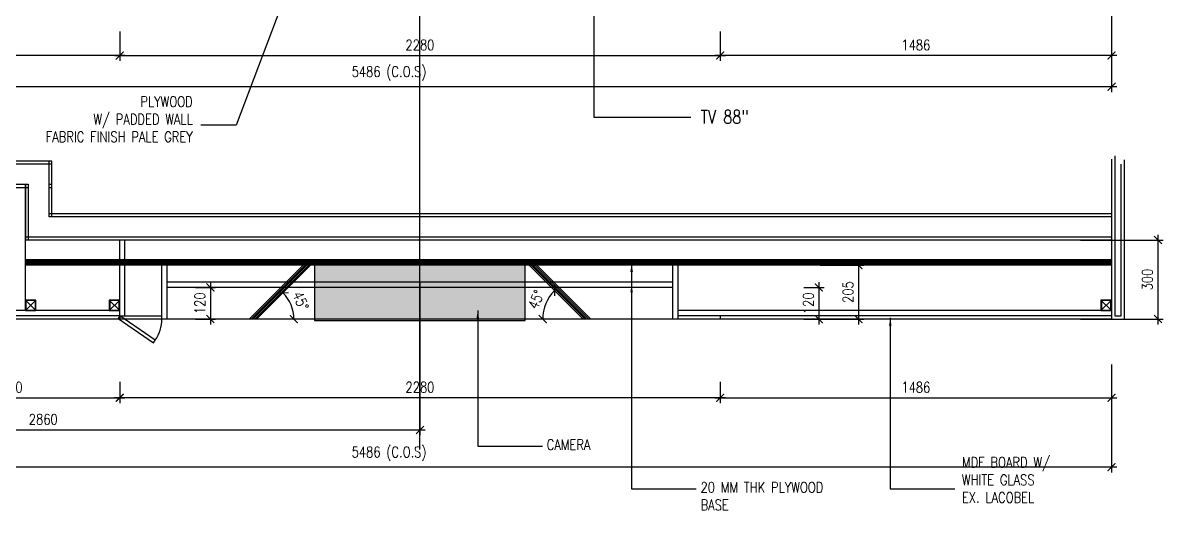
# Model space of a CAD drawing. Header units: millimetres. Extents: x 618222 to 630112, y -361745 to -355524.
# Drawn here: x 620459 to 624789, y -360413 to -358563 of the extents above; entities that cross this region are included whole.
import ezdxf

# ---------------------------------------------------------------- set-up
doc = ezdxf.new("R2010")
doc.units = ezdxf.units.MM
doc.header["$LTSCALE"] = 8
doc.header["$MEASUREMENT"] = 0
for name, color, linetype in [('02acp', 2, 'Continuous'), ('03AFP', 3, 'Continuous'), ('07APP', 7, 'Continuous')]:
    doc.layers.add(name, color=color, linetype=linetype)
doc.layers.add('A-FURN', color=3, linetype='Continuous', lineweight=5)
doc.styles.add('DIM', font='ROMANS.shx', dxfattribs={"width": 0.8})
doc.dimstyles.new('DIM20', dxfattribs={"dimscale": 20, "dimtxt": 2, "dimasz": 1.5, "dimexe": 1, "dimexo": 1, "dimgap": 1, "dimtad": 1, "dimdec": 0, "dimzin": 0, "dimdsep": 46, "dimtxsty": 'DIM', "dimblk1": 'ARCHTICK', "dimblk2": 'ARCHTICK', "dimsah": 1, "dimcen": 0, "dimdle": 1, "dimclrd": 9, "dimclre": 9, "dimclrt": 3, "dimadec": 0, "dimazin": 0, "dimtfac": 0.5, "dimtdec": 0, "dimtix": 1, "dimtmove": 2, "dimatfit": 3, "dimfxl": 1, "dimtolj": 1, "dimtzin": 0, "dimarcsym": 0})
doc.dimstyles.new('DIM25', dxfattribs={"dimscale": 25, "dimtxt": 2, "dimasz": 1.5, "dimexe": 1, "dimexo": 1, "dimgap": 1, "dimtad": 1, "dimdec": 0, "dimzin": 0, "dimdsep": 46, "dimtxsty": 'DIM', "dimblk1": 'ARCHTICK', "dimblk2": 'ARCHTICK', "dimsah": 1, "dimcen": 0, "dimclrd": 9, "dimclre": 9, "dimclrt": 3, "dimadec": 0, "dimazin": 0, "dimtfac": 0.5, "dimtdec": 0, "dimtix": 1, "dimtmove": 2, "dimatfit": 3, "dimfxl": 1, "dimtolj": 1, "dimtzin": 0, "dimarcsym": 0})

# ---------------------------------------------------------------- blocks, each defined once
blk = doc.blocks.new('_ARCHTICK')
at = {"color": 0, "linetype": 'ByBlock', "const_width": 0.15}
blk.add_lwpolyline([(-0.5, -0.5), (0.5, 0.5)], dxfattribs=at)
blk = doc.blocks.new('*D17')
at = {"layer": '02acp', "color": 9, "lineweight": -2, "transparency": 16777216}
for p, q in [((619107.1, -358451.3), (619107.1, -358825.7)), ((624593.1, -358451.3), (624593.1, -358825.7)), ((624613.1, -358805.7), (619087.1, -358805.7))]:
    blk.add_line(p, q, dxfattribs=at)
at = {"layer": 'Defpoints', "color": 0, "transparency": 16777216}
for p in [(619107.1, -358431.3), (624593.1, -358431.3), (619107.1, -358805.7)]:
    blk.add_point(p, dxfattribs=at)
at = {"layer": '02acp', "color": 9, "lineweight": -2, "transparency": 16777216, "xscale": 30, "yscale": 30, "zscale": 30, "rotation": 180}
blk.add_blockref('_ARCHTICK', (619107.1, -358805.7), dxfattribs=at)
at = {"layer": '02acp', "color": 9, "lineweight": -2, "transparency": 16777216, "xscale": 30, "yscale": 30, "zscale": 30}
blk.add_blockref('_ARCHTICK', (624593.1, -358805.7), dxfattribs=at)
at = {"layer": '02acp', "color": 3, "transparency": 16777216, "insert": (621850.1, -358755.3), "char_height": 40, "attachment_point": 5, "style": 'DIM'}
blk.add_mtext('\\A1;5486 (C.O.S)', dxfattribs=at)
blk = doc.blocks.new('H')
at = {"layer": '03AFP', "color": 1}
for p, q in [((0, 0), (40, 40)), ((40, 0), (0, 40))]:
    blk.add_line(p, q, dxfattribs=at)
at = {"layer": '03AFP'}
blk.add_lwpolyline([(0, 0), (40, 0), (40, 40), (0, 40)], close=True, dxfattribs=at)
at = {"layer": '03AFP', "color": 1}
blk.add_lwpolyline([(2, 2), (38, 2), (38, 38), (2, 38)], close=True, dxfattribs=at)
blk = doc.blocks.new('*D9')
at = {"layer": '02acp', "color": 9, "lineweight": -2, "transparency": 16777216}
for p, q in [((619107.1, -359513.6), (619107.1, -360128.3)), ((621967.4, -359544.4), (621967.4, -360128.3)), ((619087.1, -360108.3), (621987.4, -360108.3))]:
    blk.add_line(p, q, dxfattribs=at)
at = {"layer": 'Defpoints', "color": 0, "transparency": 16777216}
for p in [(619107.1, -359493.6), (621967.4, -359524.4), (621967.4, -360108.3)]:
    blk.add_point(p, dxfattribs=at)
at = {"layer": '02acp', "color": 9, "lineweight": -2, "transparency": 16777216, "xscale": 30, "yscale": 30, "zscale": 30, "rotation": 180}
blk.add_blockref('_ARCHTICK', (619107.1, -360108.3), dxfattribs=at)
at = {"layer": '02acp', "color": 9, "lineweight": -2, "transparency": 16777216, "xscale": 30, "yscale": 30, "zscale": 30}
blk.add_blockref('_ARCHTICK', (621967.4, -360108.3), dxfattribs=at)
at = {"layer": '02acp', "color": 3, "transparency": 16777216, "insert": (620537.3, -360068.3), "char_height": 40, "attachment_point": 5, "style": 'DIM'}
blk.add_mtext('\\A1;2860', dxfattribs=at)
blk = doc.blocks.new('*D10')
at = {"layer": '02acp', "color": 9, "lineweight": -2, "transparency": 16777216}
for p, q in [((619107.1, -359860.4), (619107.1, -360269.6)), ((624593.1, -359860.4), (624593.1, -360269.6)), ((624613.1, -360249.6), (619087.1, -360249.6))]:
    blk.add_line(p, q, dxfattribs=at)
at = {"layer": 'Defpoints', "color": 0, "transparency": 16777216}
for p in [(619107.1, -359840.4), (624593.1, -359840.4), (619107.1, -360249.6)]:
    blk.add_point(p, dxfattribs=at)
at = {"layer": '02acp', "color": 9, "lineweight": -2, "transparency": 16777216, "xscale": 30, "yscale": 30, "zscale": 30, "rotation": 180}
blk.add_blockref('_ARCHTICK', (619107.1, -360249.6), dxfattribs=at)
at = {"layer": '02acp', "color": 9, "lineweight": -2, "transparency": 16777216, "xscale": 30, "yscale": 30, "zscale": 30}
blk.add_blockref('_ARCHTICK', (624593.1, -360249.6), dxfattribs=at)
at = {"layer": '02acp', "color": 3, "transparency": 16777216, "insert": (621850.1, -360199.1), "char_height": 40, "attachment_point": 5, "style": 'DIM'}
blk.add_mtext('\\A1;5486 (C.O.S)', dxfattribs=at)
blk = doc.blocks.new('*D32')
at = {"layer": '03AFP', "color": 9, "lineweight": -2, "transparency": 16777216}
for p, q in [((624769.3, -359367.6), (624769.3, -359707.6)), ((624475.9, -359387.6), (624789.3, -359387.6)), ((624475.9, -359687.6), (624789.3, -359687.6))]:
    blk.add_line(p, q, dxfattribs=at)
at = {"layer": 'Defpoints', "color": 0, "transparency": 16777216}
for p in [(624455.9, -359387.6), (624455.9, -359687.6), (624769.3, -359687.6)]:
    blk.add_point(p, dxfattribs=at)
at = {"layer": '03AFP', "color": 9, "lineweight": -2, "transparency": 16777216, "xscale": 30, "yscale": 30, "zscale": 30}
for p, rotation in [((624769.3, -359387.6), 90), ((624769.3, -359687.6), 270)]:
    blk.add_blockref('_ARCHTICK', p, dxfattribs=dict(at, rotation=rotation))
at = {"layer": '03AFP', "color": 3, "transparency": 16777216, "insert": (624729.3, -359537.6), "char_height": 40, "attachment_point": 5, "rotation": 90, "style": 'DIM'}
blk.add_mtext('\\A1;300', dxfattribs=at)
blk = doc.blocks.new('*D38')
at = {"layer": 'Defpoints', "color": 9, "lineweight": -2, "transparency": 16777216}
for p, q in [((623481.9, -359547.6), (623481.9, -359707.6)), ((623425.5, -359567.6), (623501.9, -359567.6)), ((623425.5, -359687.6), (623501.9, -359687.6))]:
    blk.add_line(p, q, dxfattribs=at)
at = {"layer": 'Defpoints', "color": 0, "transparency": 16777216}
for p in [(623405.5, -359567.6), (623405.5, -359687.6), (623481.9, -359687.6)]:
    blk.add_point(p, dxfattribs=at)
at = {"layer": 'Defpoints', "color": 9, "lineweight": -2, "transparency": 16777216, "xscale": 30, "yscale": 30, "zscale": 30}
for p, rotation in [((623481.9, -359567.6), 90), ((623481.9, -359687.6), 270)]:
    blk.add_blockref('_ARCHTICK', p, dxfattribs=dict(at, rotation=rotation))
at = {"layer": 'Defpoints', "color": 3, "transparency": 16777216, "insert": (623441.9, -359627.6), "char_height": 40, "attachment_point": 5, "rotation": 90, "style": 'DIM'}
blk.add_mtext('\\A1;120', dxfattribs=at)
blk = doc.blocks.new('*D39')
at = {"layer": 'Defpoints', "color": 9, "lineweight": -2, "transparency": 16777216}
for p, q in [((623632.6, -359462.6), (623632.6, -359707.6)), ((623486.7, -359482.6), (623652.6, -359482.6)), ((623485.1, -359687.6), (623652.6, -359687.6))]:
    blk.add_line(p, q, dxfattribs=at)
at = {"layer": 'Defpoints', "color": 0, "transparency": 16777216}
for p in [(623466.7, -359482.6), (623465.1, -359687.6), (623632.6, -359687.6)]:
    blk.add_point(p, dxfattribs=at)
at = {"layer": 'Defpoints', "color": 9, "lineweight": -2, "transparency": 16777216, "xscale": 30, "yscale": 30, "zscale": 30}
for p, rotation in [((623632.6, -359482.6), 90), ((623632.6, -359687.6), 270)]:
    blk.add_blockref('_ARCHTICK', p, dxfattribs=dict(at, rotation=rotation))
at = {"layer": 'Defpoints', "color": 3, "transparency": 16777216, "insert": (623592.6, -359585.1), "char_height": 40, "attachment_point": 5, "rotation": 90, "style": 'DIM'}
blk.add_mtext('\\A1;205', dxfattribs=at)
blk = doc.blocks.new('*D42')
at = {"layer": '02acp', "color": 9, "lineweight": -2, "transparency": 16777216}
for p, q in [((619107.1, -358595.6), (619107.1, -358707.4)), ((620827.4, -358595.6), (620827.4, -358707.4)), ((620847.4, -358687.4), (619087.1, -358687.4))]:
    blk.add_line(p, q, dxfattribs=at)
at = {"layer": 'Defpoints', "color": 0, "transparency": 16777216}
for p in [(619107.1, -358575.6), (620827.4, -358575.6), (619107.1, -358687.4)]:
    blk.add_point(p, dxfattribs=at)
at = {"layer": '02acp', "color": 9, "lineweight": -2, "transparency": 16777216, "xscale": 30, "yscale": 30, "zscale": 30, "rotation": 180}
blk.add_blockref('_ARCHTICK', (619107.1, -358687.4), dxfattribs=at)
at = {"layer": '02acp', "color": 9, "lineweight": -2, "transparency": 16777216, "xscale": 30, "yscale": 30, "zscale": 30}
blk.add_blockref('_ARCHTICK', (620827.4, -358687.4), dxfattribs=at)
at = {"layer": '02acp', "color": 3, "transparency": 16777216, "insert": (619967.3, -358647.4), "char_height": 40, "attachment_point": 5, "style": 'DIM'}
blk.add_mtext('\\A1;1720', dxfattribs=at)
blk = doc.blocks.new('*D43')
at = {"layer": '02acp', "color": 9, "lineweight": -2, "transparency": 16777216}
for p, q in [((620827.4, -358595.6), (620827.4, -358707.4)), ((623107.4, -358595.6), (623107.4, -358707.4)), ((620807.4, -358687.4), (623127.4, -358687.4))]:
    blk.add_line(p, q, dxfattribs=at)
at = {"layer": 'Defpoints', "color": 0, "transparency": 16777216}
for p in [(620827.4, -358575.6), (623107.4, -358575.6), (623107.4, -358687.4)]:
    blk.add_point(p, dxfattribs=at)
at = {"layer": '02acp', "color": 9, "lineweight": -2, "transparency": 16777216, "xscale": 30, "yscale": 30, "zscale": 30, "rotation": 180}
blk.add_blockref('_ARCHTICK', (620827.4, -358687.4), dxfattribs=at)
at = {"layer": '02acp', "color": 9, "lineweight": -2, "transparency": 16777216, "xscale": 30, "yscale": 30, "zscale": 30}
blk.add_blockref('_ARCHTICK', (623107.4, -358687.4), dxfattribs=at)
at = {"layer": '02acp', "color": 3, "transparency": 16777216, "insert": (621967.4, -358647.4), "char_height": 40, "attachment_point": 5, "style": 'DIM'}
blk.add_mtext('\\A1;2280', dxfattribs=at)
blk = doc.blocks.new('*D44')
at = {"layer": '02acp', "color": 9, "lineweight": -2, "transparency": 16777216}
for p, q in [((623107.4, -358595.6), (623107.4, -358707.4)), ((624593.1, -358595.6), (624593.1, -358707.4)), ((624613.1, -358687.4), (623087.4, -358687.4))]:
    blk.add_line(p, q, dxfattribs=at)
at = {"layer": 'Defpoints', "color": 0, "transparency": 16777216}
for p in [(623107.4, -358575.6), (624593.1, -358575.6), (623107.4, -358687.4)]:
    blk.add_point(p, dxfattribs=at)
at = {"layer": '02acp', "color": 9, "lineweight": -2, "transparency": 16777216, "xscale": 30, "yscale": 30, "zscale": 30, "rotation": 180}
blk.add_blockref('_ARCHTICK', (623107.4, -358687.4), dxfattribs=at)
at = {"layer": '02acp', "color": 9, "lineweight": -2, "transparency": 16777216, "xscale": 30, "yscale": 30, "zscale": 30}
blk.add_blockref('_ARCHTICK', (624593.1, -358687.4), dxfattribs=at)
at = {"layer": '02acp', "color": 3, "transparency": 16777216, "insert": (623850.3, -358647.4), "char_height": 40, "attachment_point": 5, "style": 'DIM'}
blk.add_mtext('\\A1;1486', dxfattribs=at)
blk = doc.blocks.new('*D49')
at = {"layer": '02acp', "color": 9, "lineweight": -2, "transparency": 16777216}
for p, q in [((620007.1, -359925.3), (620007.1, -360006.4)), ((620827.4, -359925.3), (620827.4, -360006.4)), ((619987.1, -359986.4), (620847.4, -359986.4))]:
    blk.add_line(p, q, dxfattribs=at)
at = {"layer": 'Defpoints', "color": 0, "transparency": 16777216}
for p in [(620007.1, -359905.3), (620827.4, -359905.3), (620827.4, -359986.4)]:
    blk.add_point(p, dxfattribs=at)
at = {"layer": '02acp', "color": 9, "lineweight": -2, "transparency": 16777216, "xscale": 30, "yscale": 30, "zscale": 30, "rotation": 180}
blk.add_blockref('_ARCHTICK', (620007.1, -359986.4), dxfattribs=at)
at = {"layer": '02acp', "color": 9, "lineweight": -2, "transparency": 16777216, "xscale": 30, "yscale": 30, "zscale": 30}
blk.add_blockref('_ARCHTICK', (620827.4, -359986.4), dxfattribs=at)
at = {"layer": '02acp', "color": 3, "transparency": 16777216, "insert": (620417.3, -359946.4), "char_height": 40, "attachment_point": 5, "style": 'DIM'}
blk.add_mtext('\\A1;820', dxfattribs=at)
blk = doc.blocks.new('*D50')
at = {"layer": '02acp', "color": 9, "lineweight": -2, "transparency": 16777216}
for p, q in [((620827.4, -359925.3), (620827.4, -360006.4)), ((623107.4, -359925.3), (623107.4, -360006.4)), ((623127.4, -359986.4), (620807.4, -359986.4))]:
    blk.add_line(p, q, dxfattribs=at)
at = {"layer": 'Defpoints', "color": 0, "transparency": 16777216}
for p in [(620827.4, -359905.3), (623107.4, -359905.3), (620827.4, -359986.4)]:
    blk.add_point(p, dxfattribs=at)
at = {"layer": '02acp', "color": 9, "lineweight": -2, "transparency": 16777216, "xscale": 30, "yscale": 30, "zscale": 30, "rotation": 180}
blk.add_blockref('_ARCHTICK', (620827.4, -359986.4), dxfattribs=at)
at = {"layer": '02acp', "color": 9, "lineweight": -2, "transparency": 16777216, "xscale": 30, "yscale": 30, "zscale": 30}
blk.add_blockref('_ARCHTICK', (623107.4, -359986.4), dxfattribs=at)
at = {"layer": '02acp', "color": 3, "transparency": 16777216, "insert": (621967.4, -359946.4), "char_height": 40, "attachment_point": 5, "style": 'DIM'}
blk.add_mtext('\\A1;2280', dxfattribs=at)
blk = doc.blocks.new('*D51')
at = {"layer": '02acp', "color": 9, "lineweight": -2, "transparency": 16777216}
for p, q in [((623107.4, -359925.3), (623107.4, -360006.4)), ((624593.1, -359925.3), (624593.1, -360006.4)), ((623087.4, -359986.4), (624613.1, -359986.4))]:
    blk.add_line(p, q, dxfattribs=at)
at = {"layer": 'Defpoints', "color": 0, "transparency": 16777216}
for p in [(623107.4, -359905.3), (624593.1, -359905.3), (624593.1, -359986.4)]:
    blk.add_point(p, dxfattribs=at)
at = {"layer": '02acp', "color": 9, "lineweight": -2, "transparency": 16777216, "xscale": 30, "yscale": 30, "zscale": 30, "rotation": 180}
blk.add_blockref('_ARCHTICK', (623107.4, -359986.4), dxfattribs=at)
at = {"layer": '02acp', "color": 9, "lineweight": -2, "transparency": 16777216, "xscale": 30, "yscale": 30, "zscale": 30}
blk.add_blockref('_ARCHTICK', (624593.1, -359986.4), dxfattribs=at)
at = {"layer": '02acp', "color": 3, "transparency": 16777216, "insert": (623850.3, -359946.4), "char_height": 40, "attachment_point": 5, "style": 'DIM'}
blk.add_mtext('\\A1;1486', dxfattribs=at)
blk = doc.blocks.new('*D59')
at = {"layer": 'Defpoints', "color": 9, "lineweight": -2, "transparency": 16777216}
for p, q in [((621171.5, -359547.6), (621171.5, -359707.6)), ((621115.1, -359567.6), (621191.5, -359567.6)), ((621115.1, -359687.6), (621191.5, -359687.6))]:
    blk.add_line(p, q, dxfattribs=at)
at = {"layer": 'Defpoints', "color": 0, "transparency": 16777216}
for p in [(621095.1, -359567.6), (621095.1, -359687.6), (621171.5, -359687.6)]:
    blk.add_point(p, dxfattribs=at)
at = {"layer": 'Defpoints', "color": 9, "lineweight": -2, "transparency": 16777216, "xscale": 30, "yscale": 30, "zscale": 30}
for p, rotation in [((621171.5, -359567.6), 90), ((621171.5, -359687.6), 270)]:
    blk.add_blockref('_ARCHTICK', p, dxfattribs=dict(at, rotation=rotation))
at = {"layer": 'Defpoints', "color": 3, "transparency": 16777216, "insert": (621131.5, -359627.6), "char_height": 40, "attachment_point": 5, "rotation": 90, "style": 'DIM'}
blk.add_mtext('\\A1;120', dxfattribs=at)
blk = doc.blocks.new('*D62')
at = {"layer": '03AFP', "color": 9, "lineweight": -2, "transparency": 16777216}
blk.add_arc((621347.4, -359687.6), 141.2, 360, 45, dxfattribs=at)
at = {"layer": 'Defpoints', "color": 0, "transparency": 16777216}
for p in [(621552.4, -359482.6), (621483.8, -359651.1), (620469.5, -359687.6), (621347.4, -359687.6), (624593.1, -359687.6)]:
    blk.add_point(p, dxfattribs=at)
at = {"layer": '03AFP', "color": 9, "lineweight": -2, "transparency": 16777216, "xscale": 30, "yscale": 30, "zscale": 30}
for p, rotation in [((621447.3, -359587.8), 135.0000000000059), ((621488.6, -359687.6), 269.9999999999996)]:
    blk.add_blockref('_ARCHTICK', p, dxfattribs=dict(at, rotation=rotation))
at = {"layer": '03AFP', "color": 3, "transparency": 16777216, "insert": (621514.8, -359618.3), "char_height": 40, "attachment_point": 5, "rotation": 292.5, "style": 'DIM'}
blk.add_mtext('\\A1;45°', dxfattribs=at)
blk = doc.blocks.new('*D63')
at = {"layer": '03AFP', "color": 9, "lineweight": -2, "transparency": 16777216}
blk.add_arc((622587.4, -359687.6), 153.6, 135, 180, dxfattribs=at)
at = {"layer": 'Defpoints', "color": 0, "transparency": 16777216}
for p in [(622382.4, -359482.6), (622454.5, -359610.8), (620469.5, -359687.6), (622587.4, -359687.6), (624593.1, -359687.6)]:
    blk.add_point(p, dxfattribs=at)
at = {"layer": '03AFP', "color": 9, "lineweight": -2, "transparency": 16777216, "xscale": 30, "yscale": 30, "zscale": 30}
for p, rotation in [((622478.9, -359579), 45.00000000002878), ((622433.9, -359687.6), 270)]:
    blk.add_blockref('_ARCHTICK', p, dxfattribs=dict(at, rotation=rotation))
at = {"layer": '03AFP', "color": 3, "transparency": 16777216, "insert": (622408.6, -359613.5), "char_height": 40, "attachment_point": 5, "rotation": 67.5, "style": 'DIM'}
blk.add_mtext('\\A1;45°', dxfattribs=at)

msp = doc.modelspace()

# ---------------------------------------------------------------- hatches: boundary and pattern name
h = msp.add_hatch()
h.set_pattern_fill('AR-SAND', color=1, scale=10)
h.set_pattern_definition([(37.5, (0, 409.691), (-0.62993358, 19.2682377), [0, -15.2, 0, -17, 0, -16.25]), (7.5, (0, 409.691), (17.69776705, 28.22146065), [0, -8.2, 0, -13.7, 0, -5.25]), (327.5, (-12.3, 409.691), (31.1414186, 0.05659054), [0, -5, 0, -18, 0, -23.5]), (317.5, (-12.3, 409.69), (30.061266, 8.7767556), [0, -2.5, 0, -11.8, 0, -13.5])])
h.paths.add_polyline_path([(621567.4, -359692.6), (622367.4, -359692.6), (622367.4, -359482.6), (621567.4, -359482.6)])

# ---------------------------------------------------------------- linework, layer by layer
at = {"color": 1}
msp.add_line((621967.4, -360182.2), (621967.4, -355523.9), dxfattribs=at)
msp.add_lwpolyline([(621567.4, -359692.6), (622367.4, -359692.6), (622367.4, -359482.6), (621567.4, -359482.6)], close=True, dxfattribs=at)
msp.add_point((620807.4, -359635.6))
at = {"layer": '03AFP'}
for p, q in [((620469.5, -359387.6), (620469.5, -359175.6)), ((620469.5, -359655.6), (620469.5, -359187.6)), ((624593.1, -359387.6), (620469.5, -359387.6)), ((624593.1, -359462.6), (620469.5, -359462.6)), ((624593.1, -359482.6), (620469.5, -359482.6)), ((620987.4, -359687.6), (620987.4, -359482.6)), ((621007.4, -359687.6), (621007.4, -359482.6)), ((621524.2, -359482.6), (621319.2, -359687.6)), ((621552.4, -359482.6), (621347.4, -359687.6)), ((622382.4, -359482.6), (622587.4, -359687.6)), ((622410.7, -359482.6), (622615.7, -359687.6)), ((622927.4, -359687.6), (622927.4, -359482.6)), ((622947.4, -359687.6), (622947.4, -359482.6)), ((620827.4, -359655.6), (620007.1, -359655.6)), ((620827.4, -359675.6), (620007.1, -359675.6)), ((620827.4, -359675.6), (620827.4, -359687.6)), ((624593.1, -359655.6), (622947.4, -359655.6)), ((624593.1, -359675.6), (622947.4, -359675.6)), ((623107.4, -359675.6), (623107.4, -359687.6)), ((624593.1, -359687.6), (620469.5, -359687.6))]:
    msp.add_line(p, q, dxfattribs=at)
at = {"layer": '03AFP', "color": 1}
for p, q in [((620827.4, -359675.6), (620827.4, -359387.6)), ((620847.4, -359675.6), (620847.4, -359387.6)), ((624593.1, -359467.6), (620469.5, -359467.6)), ((624593.1, -359472.6), (620469.5, -359472.6)), ((624593.1, -359477.6), (620469.5, -359477.6)), ((621531.2, -359482.6), (621326.2, -359687.6)), ((621538.3, -359482.6), (621333.3, -359687.6)), ((621545.4, -359482.6), (621340.4, -359687.6)), ((622389.5, -359482.6), (622594.5, -359687.6)), ((622396.6, -359482.6), (622601.6, -359687.6)), ((622403.7, -359482.6), (622608.7, -359687.6)), ((622927.4, -359547.6), (621007.4, -359547.6)), ((622927.4, -359567.6), (621007.4, -359567.6)), ((620827.4, -359675.6), (620987.4, -359675.6))]:
    msp.add_line(p, q, dxfattribs=at)
at = {"layer": '03AFP'}
for points in [[(624593.1, -359080), (624593.1, -359687.6), (624593.1, -359687.6)], [(620469.5, -359687.6), (619107.1, -359687.6), (619107.1, -359187.6), (620479.5, -359187.6)], [(620559.5, -359187.6), (620569.5, -359187.6)]]:
    msp.add_lwpolyline(points, dxfattribs=at)
at = {"layer": '03AFP', "color": 1}
msp.add_lwpolyline([(620821.3, -359685.9), (620956.3, -359777.6), (620962.4, -359767.3), (620827.4, -359675.6)], close=True, dxfattribs=at)
msp.add_arc((620847.5, -359687.3), 139.9, 325.1583, 359.8854, dxfattribs=at)
at = {"layer": '07APP'}
for p, q in [((620569.5, -359087.6), (619107.1, -359087.6)), ((620559.5, -359299.6), (620559.5, -359087.6)), ((620569.5, -359299.6), (620569.5, -359087.6)), ((624641.9, -359687.6), (624641.9, -359082.9)), ((620469.5, -359175.6), (620469.5, -359387.6)), ((620479.5, -359175.6), (620479.5, -359387.6)), ((624593.1, -359287.6), (620559.5, -359287.6)), ((620469.5, -359687.6), (619107.1, -359687.6)), ((624593.1, -359687.6), (624641.9, -359687.6))]:
    msp.add_line(p, q, dxfattribs=at)
for points in [[(624605.1, -359068), (624605.1, -359675.6), (624629.9, -359675.6), (624629.9, -359099.6)], [(620569.5, -359099.6), (619107.1, -359099.6)], [(619095.1, -359699.6), (619095.1, -359175.6), (620479.5, -359175.6)], [(620559.5, -359175.6), (620569.5, -359175.6)], [(624593.1, -359299.6), (620559.5, -359299.6)], [(620469.5, -359375.6), (624593.1, -359375.6)]]:
    msp.add_lwpolyline(points, dxfattribs=at)

# ---------------------------------------------------------------- block references
at = {"layer": '02acp'}
for p in [(620469.5, -359655.6), (620787.4, -359655.6)]:
    msp.add_blockref('H', p, dxfattribs=at)
at = {"layer": '02acp', "rotation": 90}
msp.add_blockref('H', (624593.1, -359655.6), dxfattribs=at)

# ---------------------------------------------------------------- texts
at = {"layer": 'A-FURN', "style": 'DIM'}
for s, insert, char_height, width, attachment_point in [('PLYWOOD\\PW/ PADDED WALL\\PFABRIC FINISH PALE GREY', (621104.7, -358842.4), 40, 679.619, 3), ('TV 88"', (623033.3, -358894.9), 50, 1699.048, 1), ('CAMERA', (622448.8, -360144.4), 40, 1699.048, 1), ('MDF BOARD W/ \\PWHITE GLASS\\PEX. LACOBEL', (624025.2, -360211.4), 40, 1699.048, 1), ('20 MM THK PLYWOOD\\PBASE', (623032.8, -360306.4), 40, 1699.048, 1)]:
    msp.add_mtext(s, dxfattribs=dict(at, insert=insert, char_height=char_height, width=width, attachment_point=attachment_point))

# ---------------------------------------------------------------- dimensions: what is measured, and where the dimension line sits
at = {"layer": '02acp'}
for p1, p2, distance, picture, middle in [((624593.1, -358431.3), (619107.1, -358431.3), 374.5, '*D17', (621850.1, -358755.3)), ((624593.1, -359840.4), (619107.1, -359840.4), 409.2, '*D10', (621850.1, -360199.1))]:
    dim = msp.add_aligned_dim(p1=p1, p2=p2, distance=distance, text='<> (C.O.S)', dimstyle='DIM20', dxfattribs=at)
    dim.commit()
    dim.dimension.update_dxf_attribs({"geometry": picture, "text_midpoint": middle})
dim = msp.add_linear_dim(base=(619107.1, -358687.4), p1=(620827.4, -358575.6), p2=(619107.1, -358575.6), dimstyle='DIM20', dxfattribs=at)
dim.commit()
dim.dimension.update_dxf_attribs({"geometry": '*D42', "text_midpoint": (619967.3, -358647.4)})
for base, p1, p2, angle, picture, middle in [((623107.4, -358687.4), (620827.4, -358575.6), (623107.4, -358575.6), 180, '*D43', (621967.4, -358647.4)), ((623107.4, -358687.4), (624593.1, -358575.6), (623107.4, -358575.6), 0, '*D44', (623850.3, -358647.4)), ((621967.4, -360108.3), (619107.1, -359493.6), (621967.4, -359524.4), 180, '*D9', (620537.3, -360068.3)), ((620827.4, -359986.4), (620007.1, -359905.3), (620827.4, -359905.3), 180, '*D49', (620417.3, -359946.4)), ((620827.4, -359986.4), (623107.4, -359905.3), (620827.4, -359905.3), 0, '*D50', (621967.4, -359946.4)), ((624593.1, -359986.4), (623107.4, -359905.3), (624593.1, -359905.3), 180, '*D51', (623850.3, -359946.4))]:
    dim = msp.add_linear_dim(base=base, p1=p1, p2=p2, angle=angle, dimstyle='DIM20', dxfattribs=at)
    dim.commit()
    dim.dimension.update_dxf_attribs({"geometry": picture, "text_midpoint": middle})
at = {"layer": '03AFP'}
dim = msp.add_linear_dim(base=(624769.3, -359687.6), p1=(624455.9, -359387.6), p2=(624455.9, -359687.6), angle=90, dimstyle='DIM20', override={"dimfxl": 2}, dxfattribs=at)
dim.commit()
dim.dimension.update_dxf_attribs({"geometry": '*D32', "text_midpoint": (624729.3, -359537.6)})
for base, line2, picture, middle in [((621483.8, -359651.1), ((621552.4, -359482.6), (621347.4, -359687.6)), '*D62', (621514.8, -359618.3)), ((622454.5, -359610.8), ((622382.4, -359482.6), (622587.4, -359687.6)), '*D63', (622408.6, -359613.5))]:
    dim = msp.add_angular_dim_2l(base=base, line1=((624593.1, -359687.6), (620469.5, -359687.6)), line2=line2, dimstyle='DIM20', override={"dimfxl": 1.5}, dxfattribs=at)
    dim.commit()
    dim.dimension.update_dxf_attribs({"geometry": picture, "text_midpoint": middle})
at = {"layer": 'Defpoints'}
for base, p1, p2, picture, middle in [((623632.6, -359687.6), (623466.7, -359482.6), (623465.1, -359687.6), '*D39', (623592.6, -359585.1)), ((621171.5, -359687.6), (621095.1, -359567.6), (621095.1, -359687.6), '*D59', (621131.5, -359627.6)), ((623481.9, -359687.6), (623405.5, -359567.6), (623405.5, -359687.6), '*D38', (623441.9, -359627.6))]:
    dim = msp.add_linear_dim(base=base, p1=p1, p2=p2, angle=90, dimstyle='DIM20', override={"dimfxl": 1.5}, dxfattribs=at)
    dim.commit()
    dim.dimension.update_dxf_attribs({"geometry": picture, "text_midpoint": middle})

# ---------------------------------------------------------------- leaders
at = {"color": 253}
msp.add_leader([(622627.9, -357750.4), (622627.9, -358920.7), (622995.8, -358920.7)], dimstyle='DIM25', override={"dimgap": 1, "dimtad": 0}, dxfattribs=at)
at = {"layer": '02acp'}
for points in [[(622771, -359478.7), (622771, -360331.9), (623016.6, -360331.9)], [(622187, -359655.4), (622187, -360169.9), (622432.6, -360169.9)], [(623753.1, -359683.1), (623753.1, -360331.9), (623998.7, -360331.9)]]:
    msp.add_leader(points, dimstyle='DIM20', override={"dimgap": 1, "dimtad": 0}, dxfattribs=at)
at = {"layer": '03AFP'}
for points in [[(621522.5, -358283.4), (621269.9, -358951), (621135.2, -358951)], [(622771, -359556.1), (622771, -359624.9)]]:
    msp.add_leader(points, dimstyle='DIM20', override={"dimgap": 1, "dimtad": 0, "dimfxl": 1.5}, dxfattribs=at)

doc.saveas('drawing.dxf')
